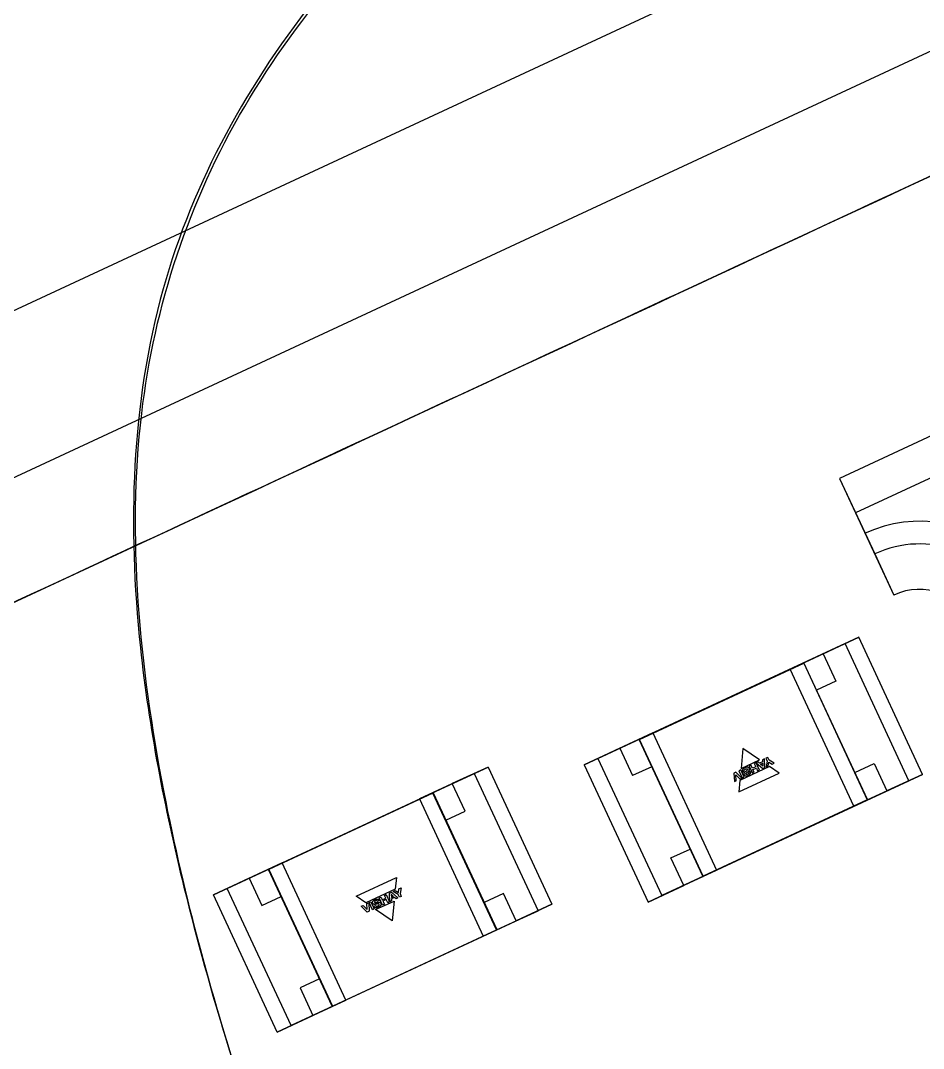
# Model space of a CAD drawing. Header units: millimetres. Extents: x 15 to 205, y 5 to 292.
# Drawn here: x 100.836 to 103.818, y 189.668 to 193.063 of the extents above; entities that cross this region are included whole.
import ezdxf

# ---------------------------------------------------------------- set-up
doc = ezdxf.new("R2010")
doc.units = ezdxf.units.MM

msp = doc.modelspace()

# ---------------------------------------------------------------- linework, layer by layer
at = {"color": 7, "linetype": 'Continuous', "lineweight": 25}
for p, q in [((78.9422, 181.3827), (111.4162, 196.4851)), ((108.9428, 195.8862), (77.2068, 181.1271)), ((109.3115, 195.0933), (77.5756, 180.3343)), ((105.3548, 192.3946), (103.5413, 191.5512)), ((103.904, 191.7199), (103.5413, 191.5512)), ((103.9567, 191.6065), (103.5941, 191.4378)), ((103.5413, 191.5512), (103.6257, 191.3698)), ((103.5413, 191.5512), (103.5941, 191.4378)), ((103.5941, 191.4378), (103.7206, 191.1658)), ((103.5941, 191.4378), (103.6573, 191.3018)), ((103.6257, 191.3698), (103.6573, 191.3018)), ((103.6573, 191.3018), (103.7206, 191.1658)), ((103.3778, 190.9215), (103.6045, 191.0269)), ((103.6045, 191.0269), (103.4866, 190.9721)), ((103.8153, 190.5735), (103.6045, 191.0269)), ((103.8153, 190.5735), (103.6045, 191.0269)), ((103.6045, 191.0269), (103.6045, 191.0269)), ((103.5591, 191.0058), (102.743, 190.6263)), ((102.743, 190.6263), (103.5591, 191.0058)), ((103.5591, 191.0058), (103.3778, 190.9215)), ((103.4866, 190.9721), (103.5591, 191.0058)), ((103.77, 190.5525), (103.5591, 191.0058)), ((103.77, 190.5525), (103.5591, 191.0058)), ((103.5591, 191.0058), (103.5591, 191.0058)), ((103.4866, 190.9721), (103.5287, 190.8814)), ((102.88, 190.69), (103.4222, 190.9422)), ((102.8804, 190.6891), (103.4226, 190.9412)), ((103.5886, 190.4681), (103.3778, 190.9215)), ((103.4222, 190.9422), (103.4226, 190.9412)), ((103.4226, 190.9412), (103.4222, 190.9422)), ((103.4235, 190.9417), (103.4226, 190.9412)), ((103.4226, 190.9412), (103.4235, 190.9417)), ((103.4226, 190.9412), (103.6326, 190.4897)), ((103.6335, 190.4901), (103.4235, 190.9417)), ((103.5287, 190.8814), (103.4653, 190.8519)), ((103.5918, 190.5799), (103.4653, 190.8519)), ((102.9244, 190.7106), (102.6977, 190.6052)), ((102.743, 190.6263), (102.9244, 190.7106)), ((102.9244, 190.7106), (103.1352, 190.2573)), ((102.8795, 190.6887), (102.8804, 190.6891)), ((102.8804, 190.6891), (102.8795, 190.6887)), ((103.0895, 190.2371), (102.8795, 190.6887)), ((102.88, 190.69), (102.8804, 190.6891)), ((102.8804, 190.6891), (102.88, 190.69)), ((103.0904, 190.2375), (102.8804, 190.6891)), ((102.6977, 190.6052), (102.8156, 190.66)), ((102.8156, 190.66), (102.743, 190.6263)), ((102.8156, 190.66), (102.8578, 190.5694)), ((103.2222, 190.6586), (103.216, 190.5929)), ((103.277, 190.6213), (103.2222, 190.6586)), ((102.6977, 190.6052), (102.6977, 190.6052)), ((102.6977, 190.6052), (102.9086, 190.1519)), ((102.6977, 190.6052), (102.9086, 190.1519)), ((102.743, 190.6263), (102.9539, 190.1729)), ((102.743, 190.6263), (102.743, 190.6263)), ((102.743, 190.6263), (102.9539, 190.1729)), ((103.216, 190.5929), (103.277, 190.6213)), ((103.2655, 190.6117), (103.2594, 190.6089)), ((103.2594, 190.6089), (103.2642, 190.5986)), ((103.2766, 190.5879), (103.2655, 190.6117)), ((103.2722, 190.6149), (103.2661, 190.612)), ((103.2661, 190.612), (103.2876, 190.5931)), ((103.2769, 190.6106), (103.2722, 190.6149)), ((103.2871, 190.6154), (103.2769, 190.6106)), ((103.2802, 190.6074), (103.2874, 190.6107)), ((103.2879, 190.6003), (103.2802, 190.6074)), ((103.293, 190.6245), (103.2868, 190.6216)), ((103.2868, 190.6216), (103.2871, 190.6154)), ((103.2874, 190.6107), (103.288, 190.6004)), ((103.2938, 190.5959), (103.293, 190.6245)), ((103.3041, 190.6297), (103.2981, 190.6269)), ((103.2981, 190.6269), (103.3024, 190.6176)), ((103.3024, 190.6176), (103.299, 190.5984)), ((103.3084, 190.6206), (103.3041, 190.6297)), ((103.3058, 190.6015), (103.3079, 190.6139)), ((103.3079, 190.6139), (103.3187, 190.6075)), ((103.3254, 190.6106), (103.3084, 190.6206)), ((103.3187, 190.6075), (103.3254, 190.6106)), ((103.5918, 190.5799), (103.6553, 190.6094)), ((103.6553, 190.6094), (103.6974, 190.5187)), ((101.5188, 190.197), (102.3348, 190.5765)), ((102.1535, 190.4922), (102.3802, 190.5976)), ((102.3348, 190.5765), (102.1535, 190.4922)), ((102.3802, 190.5976), (102.2623, 190.5428)), ((102.2623, 190.5428), (102.3348, 190.5765)), ((102.3348, 190.5765), (102.5457, 190.1232)), ((102.3802, 190.5976), (102.591, 190.1442)), ((102.9212, 190.5989), (102.8578, 190.5694)), ((102.9212, 190.5989), (103.0477, 190.3269)), ((103.1985, 190.5806), (103.1917, 190.5774)), ((103.1917, 190.5774), (103.1939, 190.5495)), ((103.1984, 190.5719), (103.1985, 190.572)), ((103.2001, 190.5524), (103.1984, 190.5719)), ((103.2187, 190.561), (103.1985, 190.5806)), ((103.1985, 190.572), (103.2125, 190.5581)), ((103.2085, 190.5155), (103.3412, 190.5772)), ((103.2147, 190.5881), (103.2087, 190.5853)), ((103.2087, 190.5853), (103.2197, 190.5615)), ((103.3095, 190.599), (103.2122, 190.5537)), ((103.2258, 190.5643), (103.2147, 190.5881)), ((103.2206, 190.5813), (103.2265, 190.584)), ((103.2469, 190.5828), (103.2411, 190.5801)), ((103.2483, 190.6037), (103.2423, 190.6009)), ((103.2423, 190.6009), (103.2533, 190.5771)), ((103.2531, 190.5935), (103.2483, 190.6037)), ((103.2642, 190.5986), (103.2531, 190.5935)), ((103.2533, 190.5771), (103.2594, 190.5799)), ((103.2551, 190.5891), (103.2663, 190.5942)), ((103.2594, 190.5799), (103.2551, 190.5891)), ((103.2663, 190.5942), (103.2705, 190.5851)), ((103.2705, 190.5851), (103.2766, 190.5879)), ((103.2876, 190.5931), (103.2938, 190.5959)), ((103.288, 190.6004), (103.2879, 190.6003)), ((103.299, 190.5984), (103.3058, 190.6015)), ((103.3412, 190.5772), (103.3095, 190.599)), ((103.5886, 190.4681), (103.8153, 190.5735)), ((103.8153, 190.5735), (103.6974, 190.5187)), ((103.8153, 190.5735), (103.8153, 190.5735)), ((102.3045, 190.4521), (102.2623, 190.5428)), ((102.9539, 190.1729), (103.77, 190.5525)), ((103.77, 190.5525), (102.9539, 190.1729)), ((103.1939, 190.5495), (103.2001, 190.5524)), ((103.2122, 190.5537), (103.2085, 190.5155)), ((103.2125, 190.5581), (103.2187, 190.561)), ((103.2197, 190.5615), (103.2258, 190.5643)), ((103.77, 190.5525), (103.5886, 190.4681)), ((103.6974, 190.5187), (103.77, 190.5525)), ((103.77, 190.5525), (103.77, 190.5525)), ((101.6557, 190.2607), (102.1979, 190.5128)), ((102.1983, 190.5119), (101.6561, 190.2598)), ((102.1983, 190.5119), (102.1979, 190.5128)), ((102.1979, 190.5128), (102.1983, 190.5119)), ((102.1992, 190.5124), (102.1983, 190.5119)), ((102.1983, 190.5119), (102.1992, 190.5124)), ((102.4083, 190.0604), (102.1983, 190.5119)), ((102.1992, 190.5124), (102.4092, 190.0608)), ((102.1535, 190.4922), (102.3643, 190.0388)), ((103.6326, 190.4897), (103.0904, 190.2375)), ((103.633, 190.4888), (103.0908, 190.2366)), ((103.6326, 190.4897), (103.6335, 190.4901)), ((103.6335, 190.4901), (103.6326, 190.4897)), ((103.6326, 190.4897), (103.633, 190.4888)), ((103.633, 190.4888), (103.6326, 190.4897)), ((102.241, 190.4226), (102.3045, 190.4521)), ((102.241, 190.4226), (102.3675, 190.1506)), ((102.9843, 190.2973), (103.0477, 190.3269)), ((101.7001, 190.2813), (101.4734, 190.1759)), ((101.5188, 190.197), (101.7001, 190.2813)), ((101.911, 189.828), (101.7001, 190.2813)), ((103.0264, 190.2067), (102.9843, 190.2973)), ((101.6561, 190.2598), (101.6552, 190.2593)), ((101.6552, 190.2593), (101.6561, 190.2598)), ((101.8652, 189.8078), (101.6552, 190.2593)), ((101.6557, 190.2607), (101.6561, 190.2598)), ((101.6561, 190.2598), (101.6557, 190.2607)), ((101.6561, 190.2598), (101.8661, 189.8082)), ((101.9448, 190.171), (102.0775, 190.2327)), ((102.0775, 190.2327), (102.0737, 190.1944)), ((103.1352, 190.2573), (102.9086, 190.1519)), ((102.9539, 190.1729), (103.1352, 190.2573)), ((103.0904, 190.2375), (103.0895, 190.2371)), ((103.0895, 190.2371), (103.0904, 190.2375)), ((103.0904, 190.2375), (103.0908, 190.2366)), ((103.0908, 190.2366), (103.0904, 190.2375)), ((101.4734, 190.1759), (101.5913, 190.2307)), ((101.5913, 190.2307), (101.5188, 190.197)), ((101.7296, 189.7436), (101.5188, 190.197)), ((101.5913, 190.2307), (101.6335, 190.1401)), ((102.0861, 190.1959), (102.0929, 190.1991)), ((102.0929, 190.1991), (102.0895, 190.1797)), ((102.9086, 190.1519), (103.0264, 190.2067)), ((103.0264, 190.2067), (102.9539, 190.1729)), ((101.6843, 189.7225), (101.4734, 190.1759)), ((101.6335, 190.1401), (101.6969, 190.1696)), ((101.8234, 189.8976), (101.6969, 190.1696)), ((101.9764, 190.1491), (101.9448, 190.171)), ((102.0737, 190.1944), (101.9764, 190.1491)), ((102.0208, 190.1656), (102.0268, 190.1684)), ((102.0319, 190.1417), (102.0208, 190.1656)), ((102.0268, 190.1684), (102.0311, 190.1592)), ((102.0311, 190.1592), (102.0422, 190.1644)), ((102.038, 190.1735), (102.044, 190.1764)), ((102.0422, 190.1644), (102.038, 190.1735)), ((102.044, 190.1764), (102.0551, 190.1525)), ((102.0551, 190.1815), (102.0613, 190.1844)), ((102.0557, 190.1528), (102.0551, 190.1815)), ((102.0609, 190.1771), (102.0608, 190.177)), ((102.0608, 190.177), (102.0613, 190.1666)), ((102.0684, 190.1699), (102.0609, 190.1771)), ((102.0613, 190.1844), (102.0826, 190.1654)), ((102.0613, 190.1666), (102.0684, 190.1699)), ((102.0718, 190.1668), (102.0615, 190.162)), ((102.0665, 190.1868), (102.0733, 190.19)), ((102.0834, 190.177), (102.0665, 190.1868)), ((102.0764, 190.1624), (102.0718, 190.1668)), ((102.0733, 190.19), (102.0841, 190.1836)), ((102.0826, 190.1654), (102.0764, 190.1624)), ((102.0877, 190.1677), (102.0834, 190.177)), ((102.0841, 190.1836), (102.0861, 190.1959)), ((102.0937, 190.1705), (102.0877, 190.1677)), ((102.0895, 190.1797), (102.0937, 190.1705)), ((102.431, 190.1801), (102.3675, 190.1506)), ((102.4731, 190.0894), (102.431, 190.1801)), ((102.9539, 190.1729), (102.9539, 190.1729)), ((101.9613, 190.1379), (101.9675, 190.1408)), ((101.9813, 190.1182), (101.9613, 190.1379)), ((101.9675, 190.1408), (101.9815, 190.1269)), ((101.98, 190.1466), (101.9862, 190.1495)), ((101.9815, 190.1269), (101.98, 190.1466)), ((101.9862, 190.1495), (101.9881, 190.1214)), ((101.9872, 190.1499), (101.9932, 190.1527)), ((101.9983, 190.1261), (101.9872, 190.1499)), ((101.9932, 190.1527), (102.0043, 190.1289)), ((102.0029, 190.1379), (102.0087, 190.1406)), ((102.0088, 190.1268), (102.0698, 190.1552)), ((102.021, 190.157), (102.0152, 190.1543)), ((102.0379, 190.1446), (102.0319, 190.1417)), ((102.0443, 190.16), (102.0331, 190.1548)), ((102.0331, 190.1548), (102.0379, 190.1446)), ((102.049, 190.1497), (102.0443, 190.16)), ((102.0551, 190.1525), (102.049, 190.1497)), ((102.0618, 190.1557), (102.0557, 190.1528)), ((102.0615, 190.162), (102.0618, 190.1557)), ((102.0698, 190.1552), (102.0631, 190.0893)), ((102.3643, 190.0388), (102.591, 190.1442)), ((102.591, 190.1442), (102.4731, 190.0894)), ((102.9086, 190.1519), (102.9086, 190.1519)), ((102.5457, 190.1232), (101.7296, 189.7436)), ((101.9881, 190.1214), (101.9813, 190.1182)), ((101.9815, 190.1269), (101.9815, 190.1269)), ((102.0043, 190.1289), (101.9983, 190.1261)), ((102.0631, 190.0893), (102.0088, 190.1268)), ((102.5457, 190.1232), (102.3643, 190.0388)), ((102.4731, 190.0894), (102.5457, 190.1232)), ((101.8661, 189.8082), (102.4083, 190.0604)), ((101.8665, 189.8073), (102.4088, 190.0595)), ((102.4083, 190.0604), (102.4092, 190.0608)), ((102.4092, 190.0608), (102.4083, 190.0604)), ((102.4088, 190.0595), (102.4083, 190.0604)), ((102.4083, 190.0604), (102.4088, 190.0595)), ((101.8234, 189.8976), (101.76, 189.868)), ((101.76, 189.868), (101.8021, 189.7774)), ((101.911, 189.828), (101.6843, 189.7225)), ((101.7296, 189.7436), (101.911, 189.828)), ((101.8652, 189.8078), (101.8661, 189.8082)), ((101.8661, 189.8082), (101.8652, 189.8078)), ((101.8661, 189.8082), (101.8665, 189.8073)), ((101.8665, 189.8073), (101.8661, 189.8082)), ((101.6843, 189.7225), (101.8021, 189.7774)), ((101.8021, 189.7774), (101.7296, 189.7436))]:
    msp.add_line(p, q, dxfattribs=at)
for centre, radius, start, end in [((103.8049, 190.9845), 0.425, 44.6912, 114.9412), ((103.8049, 190.9845), 0.425, 44.6912, 114.9412), ((103.8049, 190.9845), 0.35, 294.9412, 114.9412), ((103.8049, 190.9845), 0.35, 294.9412, 114.9412), ((103.8049, 190.9845), 0.2, 294.9412, 114.9412), ((103.8049, 190.9845), 0.2, 294.9412, 114.9412), ((103.4226, 190.9412), 0.001, 24.9412, 114.9412), ((103.4226, 190.9412), 0.001, 24.9412, 114.9412), ((102.8804, 190.6891), 0.001, 114.9412, 204.9412), ((102.8804, 190.6891), 0.001, 114.9412, 204.9412), ((102.1983, 190.5119), 0.001, 24.9412, 114.9412), ((102.1983, 190.5119), 0.001, 24.9412, 114.9412), ((103.6326, 190.4897), 0.001, 294.9412, 24.9412), ((103.6326, 190.4897), 0.001, 294.9412, 24.9412), ((101.6561, 190.2598), 0.001, 114.9412, 204.9412), ((101.6561, 190.2598), 0.001, 114.9412, 204.9412), ((103.0904, 190.2375), 0.001, 204.9412, 294.9412), ((103.0904, 190.2375), 0.001, 204.9412, 294.9412), ((102.4083, 190.0604), 0.001, 294.9412, 24.9412), ((102.4083, 190.0604), 0.001, 294.9412, 24.9412), ((101.8661, 189.8082), 0.001, 204.9412, 294.9412), ((101.8661, 189.8082), 0.001, 204.9412, 294.9412)]:
    msp.add_arc(centre, radius, start, end, dxfattribs=at)
for points, knots in [([(126.2342, 206.1335), (123.4476, 204.8375), (117.9458, 202.2789), (109.6769, 198.4331), (100.006, 193.9358), (88.8841, 188.7635), (80.5296, 184.8781), (76.3635, 182.9406)], [0, 0, 0, 0, 0.167631, 0.330958, 0.497429, 0.749386, 1, 1, 1, 1]), ([(110.4541, 192.1175), (110.6139, 191.7577), (110.9335, 191.0379), (111.2912, 190.0856), (111.5376, 189.2799), (111.6381, 188.7191), (111.6414, 188.2762), (111.589, 187.9459), (111.4648, 187.63), (111.2646, 187.3216), (110.9875, 187.0335), (110.542, 186.6785), (109.921, 186.2955), (109.0889, 185.8868), (108.1915, 185.5007), (107.227, 185.1754), (106.3875, 184.9966), (105.6962, 184.9464), (105.1545, 184.989), (104.64, 185.1404), (104.1421, 185.4083), (103.6818, 185.7986), (103.1656, 186.3867), (102.6342, 187.1694), (102.0975, 188.1343), (101.6784, 189.158), (101.3793, 190.1156), (101.2208, 190.9313), (101.1958, 191.5951), (101.2817, 192.171), (101.4978, 192.6972), (101.8394, 193.2049), (102.3166, 193.6862), (103.0876, 194.2793), (104.1391, 194.917), (105.3402, 195.4734), (106.2862, 195.8057), (106.9416, 195.9299), (107.4853, 195.9411), (107.9621, 195.7952), (108.3427, 195.5311), (108.7073, 195.1735), (109.1687, 194.5489), (109.6399, 193.7349), (110.0917, 192.8803), (110.3333, 192.3718), (110.4541, 192.1175)], [0, 0, 0, 0, 0.034501, 0.069013, 0.090616, 0.112157, 0.123134, 0.134092, 0.145182, 0.156274, 0.169047, 0.181851, 0.207461, 0.233145, 0.26306, 0.29304, 0.322803, 0.339536, 0.356238, 0.373128, 0.390026, 0.409638, 0.429295, 0.461542, 0.49376, 0.525987, 0.558206, 0.582571, 0.601283, 0.619951, 0.637409, 0.65489, 0.676883, 0.698933, 0.741893, 0.784864, 0.814612, 0.829766, 0.844855, 0.864875, 0.877736, 0.890629, 0.914635, 0.950671, 0.975335, 1, 1, 1, 1]), ([(109.9144, 193.2105), (109.7293, 193.5529), (109.4264, 194.1134), (108.9663, 194.8313), (108.6004, 195.2818), (108.2631, 195.5793), (107.9771, 195.7591), (107.6548, 195.8747), (107.2913, 195.9257), (106.8965, 195.9043), (106.3515, 195.8005), (105.6774, 195.5843), (104.8379, 195.2222), (103.9587, 194.7885), (103.069, 194.2557), (102.3767, 193.7249), (101.8823, 193.2269), (101.5588, 192.786), (101.3355, 192.295), (101.2134, 191.7436), (101.2096, 191.1449), (101.3193, 190.3799), (101.568, 189.4784), (101.9504, 188.4549), (102.451, 187.4805), (102.9874, 186.6275), (103.5091, 185.9653), (104.0075, 185.4997), (104.5075, 185.1815), (105.0562, 184.9983), (105.6684, 184.9277), (106.3434, 184.9797), (107.2868, 185.1821), (108.4441, 185.5696), (109.6407, 186.124), (110.5071, 186.6289), (111.0331, 187.0482), (111.4001, 187.4535), (111.6053, 187.9065), (111.6571, 188.3598), (111.6286, 188.8531), (111.4918, 189.4611), (111.2564, 190.1815), (110.9239, 191.0483), (110.4902, 192.0734), (110.1077, 192.8287), (109.9144, 193.2105)], [0, 0, 0, 0, 0.03451, 0.056497, 0.078424, 0.089509, 0.100574, 0.111782, 0.12299, 0.135547, 0.148133, 0.172927, 0.197793, 0.22825, 0.258775, 0.289084, 0.305898, 0.322682, 0.339663, 0.356651, 0.376026, 0.395445, 0.427376, 0.459276, 0.491186, 0.523084, 0.548363, 0.567392, 0.586374, 0.604134, 0.621916, 0.64374, 0.66562, 0.708263, 0.750924, 0.78088, 0.796128, 0.811312, 0.831282, 0.843843, 0.856433, 0.879539, 0.902592, 0.92563, 0.962407, 1, 1, 1, 1]), ([(81.4237, 172.0597), (85.5898, 173.9972), (93.9444, 177.8825), (104.3834, 182.7373), (112.6928, 186.6018), (118.8656, 189.4724), (125.0502, 192.3485), (129.1982, 194.2776), (131.2945, 195.2525)], [0, 0, 0, 0, 0.250614, 0.502571, 0.627963, 0.750476, 0.873897, 1, 1, 1, 1]), ([(80.4357, 181.6644), (81.3873, 182.107), (84.2425, 183.4348), (89.0018, 185.6481), (93.7653, 187.8635), (97.5776, 189.6364), (100.9629, 191.2108), (104.1315, 192.6844), (107.092, 194.0612), (108.5717, 194.7493), (109.3115, 195.0933)], [0, 0, 0, 0, 0.098942, 0.296859, 0.494758, 0.593727, 0.692693, 0.846267, 0.923131, 1, 1, 1, 1]), ([(109.3115, 195.0933), (108.8357, 194.8721), (107.8842, 194.4296), (105.9777, 193.5429), (103.5944, 192.4346), (99.7824, 190.6618), (94.8726, 188.3784), (88.8635, 185.5838), (84.7588, 183.6749), (82.7064, 182.7204)], [0, 0, 0, 0, 0.053733, 0.107475, 0.214909, 0.322348, 0.537149, 0.768574, 1, 1, 1, 1]), ([(103.2284, 190.5952), (103.2278, 190.5949), (103.2266, 190.5943), (103.225, 190.5932), (103.2235, 190.5921), (103.2222, 190.5908), (103.2212, 190.5895), (103.2205, 190.5881), (103.22, 190.5868), (103.2198, 190.5855), (103.2198, 190.5841), (103.22, 190.5826), (103.2204, 190.5817), (103.2206, 190.5813)], [0, 0, 0, 0, 0.111674, 0.220816, 0.326505, 0.428114, 0.525478, 0.603732, 0.680129, 0.755942, 0.832975, 0.913485, 1, 1, 1, 1]), ([(103.2284, 190.5952), (103.2278, 190.5949), (103.2266, 190.5943), (103.225, 190.5932), (103.2235, 190.5921), (103.2222, 190.5908), (103.2212, 190.5895), (103.2205, 190.5881), (103.22, 190.5868), (103.2198, 190.5855), (103.2198, 190.5841), (103.22, 190.5826), (103.2204, 190.5817), (103.2206, 190.5813)], [0, 0, 0, 0, 0.111674, 0.220816, 0.326505, 0.428114, 0.525478, 0.603732, 0.680129, 0.755942, 0.832975, 0.913485, 1, 1, 1, 1]), ([(103.2309, 190.583), (103.2304, 190.5826), (103.2294, 190.5818), (103.228, 190.5805), (103.2268, 190.5792), (103.226, 190.5779), (103.2255, 190.5767), (103.2252, 190.5757), (103.2252, 190.5746), (103.2254, 190.5735), (103.2257, 190.5728), (103.2259, 190.5724)], [0, 0, 0, 0, 0.151123, 0.299162, 0.440716, 0.574416, 0.655344, 0.735536, 0.817472, 0.904404, 1, 1, 1, 1]), ([(103.2309, 190.583), (103.2304, 190.5826), (103.2294, 190.5818), (103.228, 190.5805), (103.2268, 190.5792), (103.226, 190.5779), (103.2255, 190.5767), (103.2252, 190.5757), (103.2252, 190.5746), (103.2254, 190.5735), (103.2257, 190.5728), (103.2259, 190.5724)], [0, 0, 0, 0, 0.151123, 0.299162, 0.440716, 0.574416, 0.655344, 0.735536, 0.817472, 0.904404, 1, 1, 1, 1]), ([(103.2259, 190.5724), (103.2261, 190.572), (103.2264, 190.5713), (103.2273, 190.5704), (103.2282, 190.5696), (103.2293, 190.5691), (103.2304, 190.5687), (103.2319, 190.5684), (103.2336, 190.5684), (103.2356, 190.5687), (103.2376, 190.5692), (103.2389, 190.5697), (103.2395, 190.57)], [0, 0, 0, 0, 0.083836, 0.162978, 0.240017, 0.317025, 0.395442, 0.476081, 0.601648, 0.73219, 0.86583, 1, 1, 1, 1]), ([(103.2259, 190.5724), (103.2261, 190.572), (103.2264, 190.5713), (103.2273, 190.5704), (103.2282, 190.5696), (103.2293, 190.5691), (103.2304, 190.5687), (103.2319, 190.5684), (103.2336, 190.5684), (103.2356, 190.5687), (103.2376, 190.5692), (103.2389, 190.5697), (103.2395, 190.57)], [0, 0, 0, 0, 0.083836, 0.162978, 0.240017, 0.317025, 0.395442, 0.476081, 0.601648, 0.73219, 0.86583, 1, 1, 1, 1]), ([(103.2265, 190.584), (103.2263, 190.5843), (103.2261, 190.585), (103.226, 190.586), (103.2261, 190.587), (103.2265, 190.5879), (103.2271, 190.5888), (103.228, 190.5897), (103.2292, 190.5905), (103.2301, 190.591), (103.2305, 190.5912)], [0, 0, 0, 0, 0.118003, 0.224829, 0.32648, 0.428067, 0.533159, 0.679024, 0.835133, 1, 1, 1, 1]), ([(103.2265, 190.584), (103.2263, 190.5843), (103.2261, 190.585), (103.226, 190.586), (103.2261, 190.587), (103.2265, 190.5879), (103.2271, 190.5888), (103.228, 190.5897), (103.2292, 190.5905), (103.2301, 190.591), (103.2305, 190.5912)], [0, 0, 0, 0, 0.118003, 0.224829, 0.32648, 0.428067, 0.533159, 0.679024, 0.835133, 1, 1, 1, 1]), ([(103.2434, 190.5928), (103.2431, 190.5933), (103.2426, 190.5942), (103.2415, 190.5954), (103.2402, 190.5962), (103.2387, 190.5968), (103.2369, 190.5971), (103.235, 190.5971), (103.2329, 190.5968), (103.2307, 190.5962), (103.2292, 190.5955), (103.2284, 190.5952)], [0, 0, 0, 0, 0.093231, 0.18407, 0.275846, 0.371929, 0.475443, 0.586964, 0.710412, 0.847584, 1, 1, 1, 1]), ([(103.2434, 190.5928), (103.2431, 190.5933), (103.2426, 190.5942), (103.2415, 190.5954), (103.2402, 190.5962), (103.2387, 190.5968), (103.2369, 190.5971), (103.235, 190.5971), (103.2329, 190.5968), (103.2307, 190.5962), (103.2292, 190.5955), (103.2284, 190.5952)], [0, 0, 0, 0, 0.093231, 0.18407, 0.275846, 0.371929, 0.475443, 0.586964, 0.710412, 0.847584, 1, 1, 1, 1]), ([(103.2305, 190.5912), (103.2309, 190.5914), (103.2317, 190.5917), (103.2329, 190.5921), (103.2341, 190.5923), (103.2352, 190.5922), (103.236, 190.592), (103.2368, 190.5915), (103.2371, 190.591), (103.2373, 190.5907)], [0, 0, 0, 0, 0.167122, 0.345632, 0.521423, 0.645574, 0.762147, 0.876211, 1, 1, 1, 1]), ([(103.2305, 190.5912), (103.2309, 190.5914), (103.2317, 190.5917), (103.2329, 190.5921), (103.2341, 190.5923), (103.2352, 190.5922), (103.236, 190.592), (103.2368, 190.5915), (103.2371, 190.591), (103.2373, 190.5907)], [0, 0, 0, 0, 0.167122, 0.345632, 0.521423, 0.645574, 0.762147, 0.876211, 1, 1, 1, 1]), ([(103.2373, 190.5907), (103.2373, 190.5905), (103.2375, 190.5901), (103.2375, 190.5894), (103.2373, 190.5887), (103.2367, 190.5878), (103.2359, 190.5869), (103.2348, 190.586), (103.2336, 190.585), (103.2323, 190.584), (103.2314, 190.5833), (103.2309, 190.583)], [0, 0, 0, 0, 0.062595, 0.121834, 0.182912, 0.284909, 0.403207, 0.537228, 0.68404, 0.839719, 1, 1, 1, 1]), ([(103.2373, 190.5907), (103.2373, 190.5905), (103.2375, 190.5901), (103.2375, 190.5894), (103.2373, 190.5887), (103.2367, 190.5878), (103.2359, 190.5869), (103.2348, 190.586), (103.2336, 190.585), (103.2323, 190.584), (103.2314, 190.5833), (103.2309, 190.583)], [0, 0, 0, 0, 0.062595, 0.121834, 0.182912, 0.284909, 0.403207, 0.537228, 0.68404, 0.839719, 1, 1, 1, 1]), ([(103.2319, 190.5747), (103.2318, 190.5749), (103.2317, 190.5753), (103.2317, 190.576), (103.232, 190.5767), (103.2325, 190.5773), (103.2333, 190.578), (103.2342, 190.5788), (103.2354, 190.5798), (103.2368, 190.5809), (103.2379, 190.5817), (103.2384, 190.5821)], [0, 0, 0, 0, 0.0653002, 0.1238217, 0.189595, 0.2763177, 0.3674886, 0.4821944, 0.6237749, 0.7953605, 1, 1, 1, 1]), ([(103.2319, 190.5747), (103.2318, 190.5749), (103.2317, 190.5753), (103.2317, 190.576), (103.232, 190.5767), (103.2325, 190.5773), (103.2333, 190.578), (103.2342, 190.5788), (103.2354, 190.5798), (103.2368, 190.5809), (103.2379, 190.5817), (103.2384, 190.5821)], [0, 0, 0, 0, 0.0653002, 0.1238217, 0.189595, 0.2763177, 0.3674886, 0.4821944, 0.6237749, 0.7953605, 1, 1, 1, 1]), ([(103.2373, 190.5739), (103.237, 190.5738), (103.2363, 190.5735), (103.2353, 190.5733), (103.2343, 190.5732), (103.2335, 190.5733), (103.2329, 190.5736), (103.2323, 190.574), (103.232, 190.5745), (103.2319, 190.5747)], [0, 0, 0, 0, 0.1771996, 0.3541105, 0.5231482, 0.6427628, 0.757731, 0.8736186, 1, 1, 1, 1]), ([(103.2373, 190.5739), (103.237, 190.5738), (103.2363, 190.5735), (103.2353, 190.5733), (103.2343, 190.5732), (103.2335, 190.5733), (103.2329, 190.5736), (103.2323, 190.574), (103.232, 190.5745), (103.2319, 190.5747)], [0, 0, 0, 0, 0.1772, 0.35411, 0.523148, 0.642763, 0.757731, 0.873619, 1, 1, 1, 1]), ([(103.2411, 190.5801), (103.2412, 190.5797), (103.2414, 190.5789), (103.2414, 190.5778), (103.2411, 190.5769), (103.2404, 190.576), (103.2396, 190.5752), (103.2385, 190.5745), (103.2377, 190.5741), (103.2373, 190.5739)], [0, 0, 0, 0, 0.150428, 0.281144, 0.404859, 0.531995, 0.675436, 0.831692, 1, 1, 1, 1]), ([(103.2411, 190.5801), (103.2412, 190.5797), (103.2414, 190.5789), (103.2414, 190.5778), (103.2411, 190.5769), (103.2404, 190.576), (103.2396, 190.5752), (103.2385, 190.5745), (103.2377, 190.5741), (103.2373, 190.5739)], [0, 0, 0, 0, 0.150428, 0.281144, 0.404859, 0.531995, 0.675436, 0.831692, 1, 1, 1, 1]), ([(103.2384, 190.5821), (103.2387, 190.5823), (103.2391, 190.5826), (103.2399, 190.5833), (103.2408, 190.584), (103.2417, 190.5849), (103.2425, 190.5859), (103.2432, 190.5869), (103.2437, 190.588), (103.244, 190.5891), (103.2441, 190.5903), (103.2439, 190.5916), (103.2436, 190.5924), (103.2434, 190.5928)], [0, 0, 0, 0, 0.0623699, 0.1415214, 0.2328714, 0.3322152, 0.4359727, 0.5239287, 0.6124514, 0.701905, 0.7939981, 0.8918988, 1, 1, 1, 1]), ([(103.2384, 190.5821), (103.2387, 190.5823), (103.2391, 190.5826), (103.2399, 190.5833), (103.2408, 190.584), (103.2417, 190.5849), (103.2425, 190.5859), (103.2432, 190.5869), (103.2437, 190.588), (103.244, 190.5891), (103.2441, 190.5903), (103.2439, 190.5916), (103.2436, 190.5924), (103.2434, 190.5928)], [0, 0, 0, 0, 0.06237, 0.141521, 0.232871, 0.332215, 0.435973, 0.523929, 0.612451, 0.701905, 0.793998, 0.891899, 1, 1, 1, 1]), ([(103.2395, 190.57), (103.2401, 190.5703), (103.2412, 190.5708), (103.2427, 190.5718), (103.2441, 190.5728), (103.2453, 190.574), (103.2463, 190.5752), (103.247, 190.5764), (103.2475, 190.5776), (103.2477, 190.5788), (103.2477, 190.5801), (103.2475, 190.5815), (103.2471, 190.5823), (103.2469, 190.5828)], [0, 0, 0, 0, 0.113094, 0.22318, 0.329301, 0.430844, 0.5277, 0.605285, 0.680912, 0.75601, 0.832566, 0.913011, 1, 1, 1, 1]), ([(103.2395, 190.57), (103.2401, 190.5703), (103.2412, 190.5708), (103.2427, 190.5718), (103.2441, 190.5728), (103.2453, 190.574), (103.2463, 190.5752), (103.247, 190.5764), (103.2475, 190.5776), (103.2477, 190.5788), (103.2477, 190.5801), (103.2475, 190.5815), (103.2471, 190.5823), (103.2469, 190.5828)], [0, 0, 0, 0, 0.113094, 0.2231796, 0.3293014, 0.4308441, 0.5276999, 0.6052847, 0.6809115, 0.7560096, 0.8325661, 0.9130105, 1, 1, 1, 1]), ([(101.9995, 190.1476), (101.9993, 190.148), (101.999, 190.1488), (101.9988, 190.15), (101.9989, 190.1512), (101.9991, 190.1524), (101.9996, 190.1535), (102.0003, 190.1547), (102.0014, 190.1561), (102.0029, 190.1574), (102.0046, 190.1586), (102.0058, 190.1593), (102.0064, 190.1596)], [0, 0, 0, 0, 0.083836, 0.162978, 0.240017, 0.317025, 0.395442, 0.476081, 0.601648, 0.73219, 0.86583, 1, 1, 1, 1]), ([(101.9995, 190.1476), (101.9993, 190.148), (101.999, 190.1488), (101.9988, 190.15), (101.9989, 190.1512), (101.9991, 190.1524), (101.9996, 190.1535), (102.0003, 190.1547), (102.0014, 190.1561), (102.0029, 190.1574), (102.0046, 190.1586), (102.0058, 190.1593), (102.0064, 190.1596)], [0, 0, 0, 0, 0.083836, 0.162978, 0.240017, 0.317025, 0.395442, 0.476081, 0.601648, 0.73219, 0.86583, 1, 1, 1, 1]), ([(102.0108, 190.1446), (102.0102, 190.1445), (102.009, 190.1442), (102.0071, 190.144), (102.0053, 190.1439), (102.0037, 190.1441), (102.0025, 190.1445), (102.0016, 190.145), (102.0008, 190.1457), (102, 190.1465), (101.9997, 190.1472), (101.9995, 190.1476)], [0, 0, 0, 0, 0.1511232, 0.299162, 0.4407158, 0.5744164, 0.6553438, 0.735536, 0.8174724, 0.9044037, 1, 1, 1, 1]), ([(102.0108, 190.1446), (102.0102, 190.1445), (102.009, 190.1442), (102.0071, 190.144), (102.0053, 190.1439), (102.0037, 190.1441), (102.0025, 190.1445), (102.0016, 190.145), (102.0008, 190.1457), (102, 190.1465), (101.9997, 190.1472), (101.9995, 190.1476)], [0, 0, 0, 0, 0.151123, 0.299162, 0.440716, 0.574416, 0.655344, 0.735536, 0.817472, 0.904404, 1, 1, 1, 1]), ([(102.0185, 190.1349), (102.0179, 190.1346), (102.0167, 190.1341), (102.0148, 190.1335), (102.013, 190.1331), (102.0112, 190.133), (102.0095, 190.133), (102.008, 190.1333), (102.0067, 190.1338), (102.0056, 190.1345), (102.0045, 190.1354), (102.0036, 190.1365), (102.0031, 190.1374), (102.0029, 190.1379)], [0, 0, 0, 0, 0.111674, 0.220816, 0.326505, 0.428114, 0.525478, 0.603732, 0.680129, 0.755942, 0.832975, 0.913485, 1, 1, 1, 1]), ([(102.0185, 190.1349), (102.0179, 190.1346), (102.0167, 190.1341), (102.0148, 190.1335), (102.013, 190.1331), (102.0112, 190.133), (102.0095, 190.133), (102.008, 190.1333), (102.0067, 190.1338), (102.0056, 190.1345), (102.0045, 190.1354), (102.0036, 190.1365), (102.0031, 190.1374), (102.0029, 190.1379)], [0, 0, 0, 0, 0.111674, 0.220816, 0.326505, 0.428114, 0.525478, 0.603732, 0.680129, 0.755942, 0.832975, 0.913485, 1, 1, 1, 1]), ([(102.008, 190.1554), (102.0077, 190.1552), (102.0071, 190.1549), (102.0062, 190.1543), (102.0056, 190.1536), (102.0051, 190.1529), (102.0049, 190.1522), (102.0049, 190.1514), (102.005, 190.151), (102.0051, 190.1507)], [0, 0, 0, 0, 0.1772, 0.35411, 0.523148, 0.642763, 0.757731, 0.873619, 1, 1, 1, 1]), ([(102.008, 190.1554), (102.0077, 190.1552), (102.0071, 190.1549), (102.0062, 190.1543), (102.0056, 190.1536), (102.0051, 190.1529), (102.0049, 190.1522), (102.0049, 190.1514), (102.005, 190.151), (102.0051, 190.1507)], [0, 0, 0, 0, 0.1772, 0.35411, 0.523148, 0.642763, 0.757731, 0.873619, 1, 1, 1, 1]), ([(102.0051, 190.1507), (102.0052, 190.1505), (102.0054, 190.1501), (102.006, 190.1497), (102.0067, 190.1495), (102.0076, 190.1495), (102.0086, 190.1496), (102.0098, 190.1498), (102.0113, 190.1501), (102.013, 190.1505), (102.0143, 190.1508), (102.015, 190.1509)], [0, 0, 0, 0, 0.0653, 0.123822, 0.189595, 0.276318, 0.367489, 0.482194, 0.623775, 0.795361, 1, 1, 1, 1]), ([(102.0051, 190.1507), (102.0052, 190.1505), (102.0054, 190.1501), (102.006, 190.1497), (102.0067, 190.1495), (102.0076, 190.1495), (102.0086, 190.1496), (102.0098, 190.1498), (102.0113, 190.1501), (102.013, 190.1505), (102.0143, 190.1508), (102.015, 190.1509)], [0, 0, 0, 0, 0.0653, 0.123822, 0.189595, 0.276318, 0.367489, 0.482194, 0.623775, 0.795361, 1, 1, 1, 1]), ([(102.0064, 190.1596), (102.007, 190.1598), (102.0081, 190.1603), (102.0099, 190.1609), (102.0116, 190.1613), (102.0133, 190.1614), (102.0148, 190.1614), (102.0162, 190.1612), (102.0174, 190.1608), (102.0185, 190.1601), (102.0195, 190.1593), (102.0204, 190.1583), (102.0208, 190.1574), (102.021, 190.157)], [0, 0, 0, 0, 0.113094, 0.22318, 0.329301, 0.430844, 0.5277, 0.605285, 0.680912, 0.75601, 0.832566, 0.913011, 1, 1, 1, 1]), ([(102.0064, 190.1596), (102.007, 190.1598), (102.0081, 190.1603), (102.0099, 190.1609), (102.0116, 190.1613), (102.0133, 190.1614), (102.0148, 190.1614), (102.0162, 190.1612), (102.0174, 190.1608), (102.0185, 190.1601), (102.0195, 190.1593), (102.0204, 190.1583), (102.0208, 190.1574), (102.021, 190.157)], [0, 0, 0, 0, 0.113094, 0.22318, 0.329301, 0.430844, 0.5277, 0.605285, 0.680912, 0.75601, 0.832566, 0.913011, 1, 1, 1, 1]), ([(102.0152, 190.1543), (102.0149, 190.1546), (102.0145, 190.1553), (102.0137, 190.156), (102.0127, 190.1563), (102.0116, 190.1564), (102.0105, 190.1563), (102.0093, 190.1559), (102.0085, 190.1556), (102.008, 190.1554)], [0, 0, 0, 0, 0.150428, 0.281144, 0.404859, 0.531995, 0.675436, 0.831692, 1, 1, 1, 1]), ([(102.0152, 190.1543), (102.0149, 190.1546), (102.0145, 190.1553), (102.0137, 190.156), (102.0127, 190.1563), (102.0116, 190.1564), (102.0105, 190.1563), (102.0093, 190.1559), (102.0085, 190.1556), (102.008, 190.1554)], [0, 0, 0, 0, 0.150428, 0.281144, 0.404859, 0.531995, 0.675436, 0.831692, 1, 1, 1, 1]), ([(102.0087, 190.1406), (102.0089, 190.1403), (102.0092, 190.1397), (102.01, 190.1389), (102.0108, 190.1384), (102.0117, 190.1381), (102.0128, 190.138), (102.0141, 190.1381), (102.0155, 190.1384), (102.0164, 190.1388), (102.0169, 190.139)], [0, 0, 0, 0, 0.118003, 0.224829, 0.32648, 0.428067, 0.533159, 0.679024, 0.835133, 1, 1, 1, 1]), ([(102.0087, 190.1406), (102.0089, 190.1403), (102.0092, 190.1397), (102.01, 190.1389), (102.0108, 190.1384), (102.0117, 190.1381), (102.0128, 190.138), (102.0141, 190.1381), (102.0155, 190.1384), (102.0164, 190.1388), (102.0169, 190.139)], [0, 0, 0, 0, 0.118003, 0.224829, 0.32648, 0.428067, 0.533159, 0.679024, 0.835133, 1, 1, 1, 1]), ([(102.0208, 190.1445), (102.0207, 190.1447), (102.0205, 190.1451), (102.02, 190.1455), (102.0193, 190.1458), (102.0183, 190.146), (102.017, 190.1459), (102.0156, 190.1457), (102.0141, 190.1454), (102.0125, 190.145), (102.0114, 190.1448), (102.0108, 190.1446)], [0, 0, 0, 0, 0.062595, 0.121834, 0.182912, 0.284909, 0.403207, 0.537228, 0.68404, 0.839719, 1, 1, 1, 1]), ([(102.0208, 190.1445), (102.0207, 190.1447), (102.0205, 190.1451), (102.02, 190.1455), (102.0193, 190.1458), (102.0183, 190.146), (102.017, 190.1459), (102.0156, 190.1457), (102.0141, 190.1454), (102.0125, 190.145), (102.0114, 190.1448), (102.0108, 190.1446)], [0, 0, 0, 0, 0.062595, 0.121834, 0.182912, 0.284909, 0.403207, 0.537228, 0.68404, 0.839719, 1, 1, 1, 1]), ([(102.015, 190.1509), (102.0153, 190.151), (102.0159, 190.1511), (102.0169, 190.1514), (102.018, 190.1515), (102.0193, 190.1516), (102.0205, 190.1516), (102.0217, 190.1515), (102.0228, 190.1512), (102.0239, 190.1507), (102.0249, 190.15), (102.0258, 190.149), (102.0262, 190.1482), (102.0264, 190.1478)], [0, 0, 0, 0, 0.06237, 0.141521, 0.232871, 0.332215, 0.435973, 0.523929, 0.612451, 0.701905, 0.793998, 0.891899, 1, 1, 1, 1]), ([(102.015, 190.1509), (102.0153, 190.151), (102.0159, 190.1511), (102.0169, 190.1514), (102.018, 190.1515), (102.0193, 190.1516), (102.0205, 190.1516), (102.0217, 190.1515), (102.0228, 190.1512), (102.0239, 190.1507), (102.0249, 190.15), (102.0258, 190.149), (102.0262, 190.1482), (102.0264, 190.1478)], [0, 0, 0, 0, 0.0623699, 0.1415214, 0.2328714, 0.3322152, 0.4359727, 0.5239287, 0.6124514, 0.701905, 0.7939981, 0.8918988, 1, 1, 1, 1]), ([(102.0169, 190.139), (102.0172, 190.1392), (102.018, 190.1396), (102.0191, 190.1403), (102.02, 190.1411), (102.0207, 190.1419), (102.021, 190.1427), (102.0211, 190.1436), (102.0209, 190.1442), (102.0208, 190.1445)], [0, 0, 0, 0, 0.1671217, 0.3456322, 0.5214227, 0.6455743, 0.7621473, 0.876211, 1, 1, 1, 1]), ([(102.0169, 190.139), (102.0172, 190.1392), (102.018, 190.1396), (102.0191, 190.1403), (102.02, 190.1411), (102.0207, 190.1419), (102.021, 190.1427), (102.0211, 190.1436), (102.0209, 190.1442), (102.0208, 190.1445)], [0, 0, 0, 0, 0.1671217, 0.3456322, 0.5214227, 0.6455743, 0.7621473, 0.876211, 1, 1, 1, 1]), ([(102.0264, 190.1478), (102.0266, 190.1473), (102.027, 190.1464), (102.0272, 190.1448), (102.027, 190.1432), (102.0264, 190.1416), (102.0255, 190.1401), (102.0243, 190.1387), (102.0227, 190.1373), (102.0208, 190.136), (102.0193, 190.1352), (102.0185, 190.1349)], [0, 0, 0, 0, 0.093231, 0.18407, 0.275846, 0.371929, 0.475443, 0.586964, 0.710412, 0.847584, 1, 1, 1, 1]), ([(102.0264, 190.1478), (102.0266, 190.1473), (102.027, 190.1464), (102.0272, 190.1448), (102.027, 190.1432), (102.0264, 190.1416), (102.0255, 190.1401), (102.0243, 190.1387), (102.0227, 190.1373), (102.0208, 190.136), (102.0193, 190.1352), (102.0185, 190.1349)], [0, 0, 0, 0, 0.093231, 0.18407, 0.275846, 0.371929, 0.475443, 0.586964, 0.710412, 0.847584, 1, 1, 1, 1])]:
    msp.add_open_spline(points, degree=3, knots=knots, dxfattribs=at)

doc.saveas('drawing.dxf')
